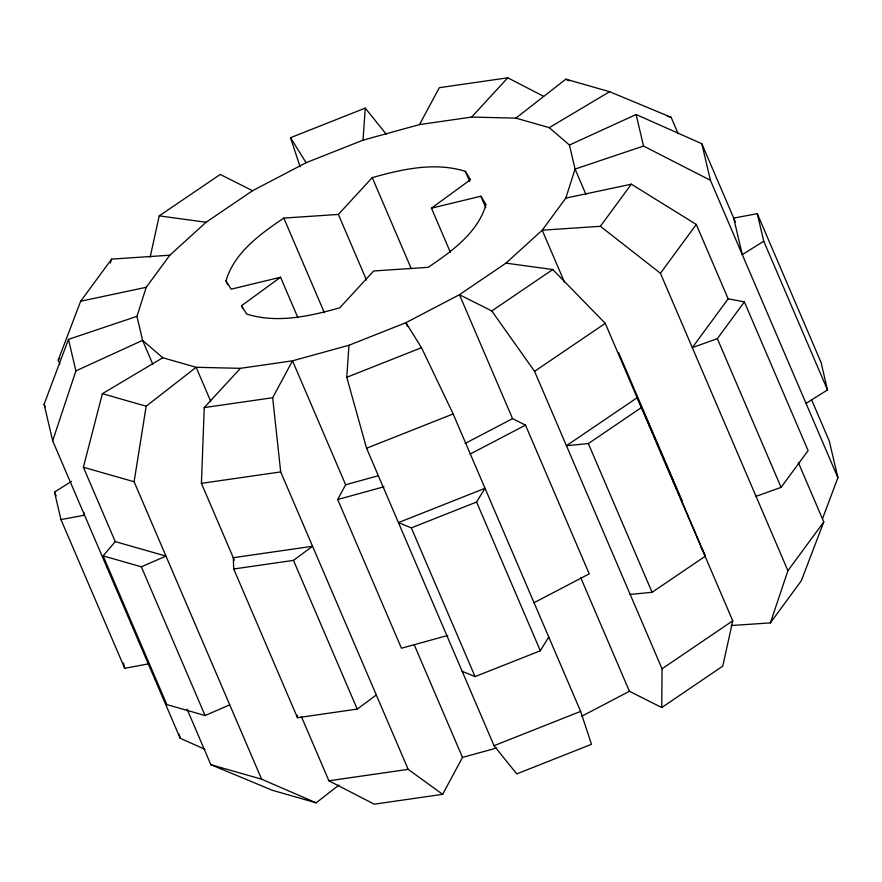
<?xml version="1.0" encoding="UTF-8"?>
<svg xmlns="http://www.w3.org/2000/svg" width="882" height="882" viewBox="0 0 882 882"><rect width="100%" height="100%" fill="white"/><g stroke="black" fill="none" stroke-linecap="round" stroke-linejoin="round"><path stroke-width="1.32" d="M580.643 577.467L629.428 691.29L661.754 707.54L662.051 668.799L534.569 371.344L491.77 310.938L459.445 294.698L405.907 322.702L348.974 345.259L292.515 360.815L240.389 368.334L196.135 367.287L162.773 357.75L142.586 340.375L136.953 316.34L146.236 287.289L169.818 255.207L206.09 222.264L252.572 190.71L306.109 162.707L363.042 140.15L419.501 124.583L471.638 117.074L515.882 118.122L549.243 127.658L569.43 145.034L575.075 169.068L585.913 194.36M234.358 560.224L201.416 483.347L204.249 407.594L240.389 368.334M407.539 326.494L405.907 322.702L421.508 347.695L453.15 413.945L580.632 711.388L591.48 744.298L516.753 773.9L494.041 745.687L366.559 448.243L346.769 377.298L348.974 345.259M363.042 140.15L365.247 108.1L290.52 137.702L300.112 166.819M338.964 785.046L316.153 802.818L261.601 779.192L134.108 481.748L146.169 406.216L196.135 367.287L210.765 401.431M150.127 257.191L159.234 215.87L220.246 174.46L252.572 190.71M630.178 594.435L652.085 592.296L705.368 556.134L700.881 546.454L732.755 620.818L722.766 666.131L661.754 707.54M115.255 541.614L103.117 555.88L141.34 566.806L165.981 556.112L115.255 541.614L83.382 467.251L102.389 393.703L162.773 357.75M227.622 284.688L226.001 280.895C234.204 252.55 260.433 233.928 283.806 218.086L338.368 214.425L372.248 177.613C402.093 169.201 434.98 161.737 465.343 171.362L470.514 179.641L431.463 208.174L450.415 252.373M533.831 602.836L589.242 573.851L525.496 425.124L512.563 418.63L459.445 294.698L505.937 263.145L542.21 230.202L565.792 198.119L575.075 169.068L643.529 146.048L710.418 180.281L837.9 477.724L822.597 518.462M204.966 749.292L180.171 738.267L52.677 440.824L75.896 370.903L68.487 339.361L136.953 316.34M110.316 263.023L111.628 259.11L169.818 255.207M731.134 625.525L770.372 622.89L787.913 570.72L823.777 521.912L798.386 462.675M52.677 440.824L44.1 404.276L68.487 339.361M59.844 363.869L58.223 360.088L80.681 301.225L111.628 259.11M823.777 521.912L801.319 580.775L770.372 622.89M496.632 748.002L462.499 757.418L442.654 794.329L408.179 769.358L280.697 471.914L272.67 397.727L292.515 360.815L345.634 484.758L337.696 499.521L401.442 648.237L447.758 635.47M419.501 124.583L439.346 87.671L507.767 77.814L543.555 96.281M476.589 502.034L485.023 488.297L398.432 522.596L411.321 527.888L476.589 502.034L540.324 650.762L475.067 676.604L462.168 671.323M540.324 650.762L548.758 637.024M58.223 360.088L59.855 357.872M564.425 282.053L542.21 230.202L600.388 226.299L631.347 184.184L696.295 224.469L728.168 298.833L744.375 301.865L808.11 450.592L781.088 487.371L756.039 496.357M787.913 570.72L660.431 273.266L696.295 224.469M728.168 298.833L692.304 347.629L717.342 338.644L744.375 301.865M471.638 117.074L507.767 77.814M515.882 118.122L565.847 79.182L609.627 91.706L671.136 117.306L678.159 133.689M233.719 568.989L293.474 560.379L312.559 546.278L233.278 557.7L233.719 568.989L297.466 717.716L357.21 709.095L376.305 694.994M242.594 308.281L241.503 305.756L280.553 277.235L297.873 317.652M491.77 310.938L552.782 269.539L605.273 323.363L700.341 545.197M534.569 371.344L605.273 323.363M588.349 443.569L641.622 407.407L637.135 397.727L566.442 445.708L588.349 443.569L652.085 592.296M662.051 668.799L732.755 620.818M148.297 663.903L124.715 668.324L60.968 519.597L54.508 492.057L71.453 481.462M757.285 213.676L763.757 241.216L742.291 254.644L733.703 218.097L757.285 213.676L821.032 362.403L827.492 389.943L806.027 403.372M549.243 127.658L609.627 91.706M465.112 443.459L512.563 418.63M470.084 454.12L525.496 425.124M581.977 716.107L629.428 691.29M75.896 370.903L142.586 340.375L152.884 364.409M569.43 145.034L636.12 114.506L701.829 143.733L735.323 221.878M103.117 555.88L166.852 704.597L205.087 715.534L229.728 704.839M346.769 377.298L421.508 347.695M366.559 448.243L453.15 413.945M494.041 745.687L580.632 711.388M345.634 484.758L378.455 475.707M337.696 499.521L384.012 486.754M431.463 208.174L480.855 196.223L486.026 204.514C477.812 232.859 451.584 251.48 428.211 267.323L373.648 270.983L339.768 307.796C309.924 316.208 277.047 323.672 246.673 314.047L241.503 305.756M280.553 277.235L231.172 289.186L226.001 280.895M80.681 301.225L146.236 287.289M565.792 198.119L631.347 184.184M60.968 519.597L84.551 515.187L83.944 512.574M204.249 407.594L272.67 397.727M201.416 483.347L280.697 471.914M301.346 716.504L328.898 780.791L408.179 769.358M442.654 794.329L374.233 804.186L328.898 780.791M159.234 215.87L206.09 222.264M505.937 263.145L552.782 269.539M667.233 116.192L671.136 117.306M102.389 393.703L146.169 406.216M83.382 467.251L134.108 481.748M187.105 709.238L210.864 764.694L261.601 779.192M316.153 802.818L272.373 790.294L210.864 764.694M565.847 79.182L569.563 80.791M600.388 226.299L660.431 273.266M365.247 108.1L386.272 134.229M290.52 137.702L306.109 162.707M763.757 241.216L827.492 389.943M811.495 399.59L829.323 441.176L837.9 477.724M717.342 338.644L781.088 487.371M618.602 352.579L682.337 501.296M641.622 407.407L705.368 556.134M480.855 196.223L485.728 207.59M465.343 171.362L469.676 181.46M372.248 177.613L411.221 268.547M338.368 214.425L366.515 280.101M283.806 218.086L324.411 312.812M411.321 527.888L475.067 676.604M414.253 644.863L462.499 757.418M293.474 560.379L357.21 709.095M141.34 566.806L205.087 715.534M44.1 404.276L45.18 406.789M54.508 492.057L56.128 495.838M701.829 143.733L710.418 180.281M636.12 114.506L643.529 146.048M179.244 734.353L180.171 738.267M123.48 663.077L124.715 668.324M297.366 715.203L297.466 717.716"/></g></svg>
